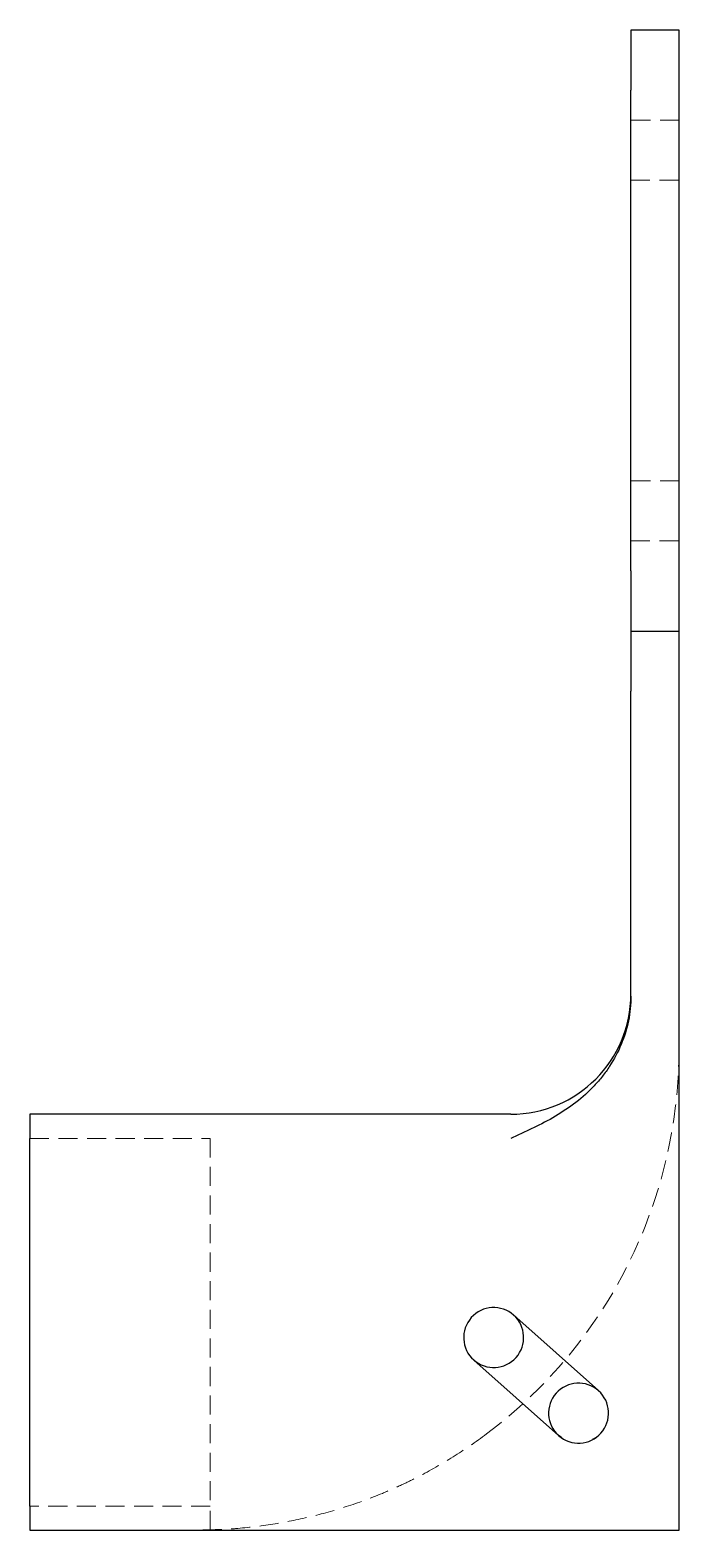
# Model space of a CAD drawing. Header units: millimetres. Extents: x 63 to 245, y 7 to 180.
# Drawn here: x 201.4 to 244.6, y 7 to 107 of the extents above.
import ezdxf

# ---------------------------------------------------------------- set-up
doc = ezdxf.new("R2010")
doc.units = ezdxf.units.MM
doc.linetypes.add('HIDDEN', pattern=[1.905, 1.27, -0.635])

msp = doc.modelspace()

# ---------------------------------------------------------------- linework, layer by layer
at = {"color": 7, "linetype": 'Continuous', "lineweight": 25}
for p, q in [((241.43, 107), (241.43, 102.99)), ((244.64, 107), (241.43, 107)), ((244.64, 102.99), (244.64, 107)), ((241.43, 70.94), (241.43, 102.99)), ((244.64, 70.94), (244.64, 102.99)), ((241.43, 70.94), (241.43, 66.93)), ((244.64, 66.93), (244.64, 70.94)), ((241.43, 66.93), (244.64, 66.93)), ((241.43, 66.93), (241.43, 62.93)), ((244.64, 62.93), (244.64, 66.93)), ((241.43, 42.6), (241.43, 62.93)), ((244.64, 8.6), (244.64, 62.93)), ((201.36, 34.72), (201.36, 33.11)), ((233.42, 34.72), (201.36, 34.72)), ((201.36, 8.6), (201.36, 33.11)), ((233.62, 21.33), (239.27, 16.29)), ((236.61, 13.3), (230.95, 18.33)), ((201.36, 8.6), (201.36, 7)), ((244.64, 7), (244.64, 8.6)), ((201.36, 7), (212.58, 7)), ((212.58, 7), (244.64, 7))]:
    msp.add_line(p, q, dxfattribs=at)
at = {"color": 7, "linetype": 'HIDDEN', "lineweight": 18}
for p, q in [((244.64, 100.99), (241.43, 100.99)), ((241.43, 96.98), (244.64, 96.98)), ((244.64, 76.95), (241.43, 76.95)), ((241.43, 72.94), (244.64, 72.94)), ((201.36, 33.11), (213.38, 33.11)), ((213.38, 33.11), (213.38, 8.6)), ((236.5, 13.41), (236.83, 13.16)), ((213.38, 8.6), (201.36, 8.6)), ((213.38, 7), (213.38, 8.6))]:
    msp.add_line(p, q, dxfattribs=at)
at = {"color": 7, "linetype": 'Continuous', "lineweight": 25}
for centre, radius, start, end in [((233.42, 42.73), 8.01, 270, 0), ((232.28, 19.83), 2, 48.341, 228.341), ((232.28, 19.83), 2, 228.341, 48.341), ((237.94, 14.79), 2, 48.341, 228.341), ((237.94, 14.79), 2, 228.341, 48.341)]:
    msp.add_arc(centre, radius, start, end, dxfattribs=at)
at = {"color": 7, "linetype": 'HIDDEN', "lineweight": 18}
msp.add_arc((212.58, 39.05), 32.05, 306.8699, 0, dxfattribs=at)
at = {"color": 7, "linetype": 'Continuous', "lineweight": 25}
msp.add_open_spline([(241.43, 42.6), (241.43, 42.04), (241.37, 41.49), (241.16, 40.41), (240.99, 39.88), (240.57, 38.86), (240.31, 38.38), (239.86, 37.69), (239.7, 37.46), (239.35, 37.03), (239.17, 36.82), (238.61, 36.22), (238.2, 35.85), (237.33, 35.17), (236.87, 34.87), (235.92, 34.3), (235.42, 34.05), (234.68, 33.69), (234.43, 33.57), (233.92, 33.34), (233.67, 33.23), (233.42, 33.11)], degree=3, knots=[0, 0, 0, 0, 0.125, 0.125, 0.25, 0.25, 0.375, 0.375, 0.4375, 0.4375, 0.5, 0.5, 0.625, 0.625, 0.75, 0.75, 0.875, 0.875, 0.9375, 0.9375, 1, 1, 1, 1], dxfattribs=at)
at = {"color": 7, "linetype": 'HIDDEN', "lineweight": 18}
for points, knots in [([(231.81, 13.41), (231.08, 12.86), (230.33, 12.35), (228.81, 11.4), (228.04, 10.96), (226.86, 10.35), (226.46, 10.15), (225.66, 9.79), (225.26, 9.61), (224.06, 9.11), (223.26, 8.82), (221.65, 8.3), (220.84, 8.07), (219.2, 7.68), (218.38, 7.52), (216.72, 7.26), (215.9, 7.16), (214.66, 7.06), (214.24, 7.04), (213.62, 7.02), (213.41, 7.01), (213, 7), (212.79, 7), (212.58, 7)], [0, 0, 0, 0, 0.125, 0.125, 0.25, 0.25, 0.3125, 0.3125, 0.375, 0.375, 0.5, 0.5, 0.625, 0.625, 0.75, 0.75, 0.875, 0.875, 0.9375, 0.9375, 0.96875, 0.96875, 1, 1, 1, 1]), ([(238.89, 13.06), (239, 13.11), (239.18, 13.2), (239.33, 13.35), (239.39, 13.41)], [0, 0, 0, 0, 0.55968, 1, 1, 1, 1])]:
    msp.add_open_spline(points, degree=3, knots=knots, dxfattribs=at)

doc.saveas('drawing.dxf')
